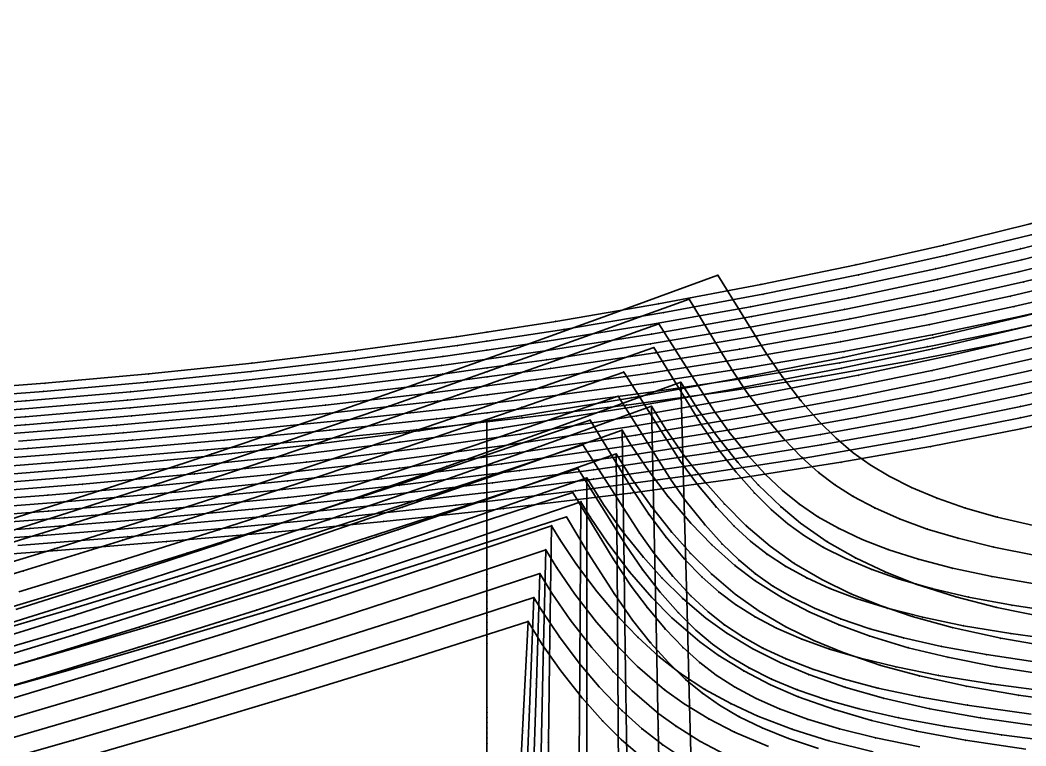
# Model space of a CAD drawing. Extents: x -2408 to 1029, y -526 to 2095.
# Drawn here: x -947.7 to -802.3, y 986.6 to 1091.5 of the extents above; entities that cross this region are included whole.
import ezdxf

# ---------------------------------------------------------------- set-up
doc = ezdxf.new("R2010")
doc.units = 0

# ---------------------------------------------------------------- blocks, each defined once
blk = doc.blocks.new(' -30')
at = {"layer": '1'}
for points in [[(-439.976174, 563.854919), (-425.180316, 568.021698), (-410.684444, 572.239876), (-396.225231, 576.580882), (-381.859507, 581.021738), (-367.446886, 585.576289), (-352.445335, 590.407982), (-349.308945, 585.175632), (-345.561193, 579.31799), (-342.88, 575.481403), (-340.29249, 572.217119), (-337.715742, 569.348117), (-335.227016, 566.93008), (-332.807522, 564.91948), (-330.348667, 563.210042), (-327.470121, 561.534982), (-324.1513, 559.924653), (-320.357439, 558.396066), (-316.027919, 556.954437)], [(-767.357727, 25.911562), (-752.041175, 27.088975), (-736.617966, 28.385365), (-721.320863, 29.794235), (-706.371494, 31.303377), (-696.187057, 32.435005), (-691.10357, 32.999838), (-676.024616, 34.856611), (-661.314608, 36.891858), (-647.73373, 39.013629), (-634.618693, 41.313902), (-622.054452, 43.773436), (-610.235324, 46.333426), (-597.778394, 49.290983), (-584.887961, 52.627896), (-572.395202, 56.125452), (-559.642552, 59.954086), (-545.987416, 64.330685), (-532.589774, 68.890903), (-518.615396, 73.918122)]]:
    blk.add_lwpolyline(points, dxfattribs=at)
at = {"layer": '14'}
for points in [[(-423.963504, 555.161139), (-406.897577, 560.120217), (-391.526947, 564.736521), (-376.100539, 569.506744), (-357.994041, 575.302811), (-355.938798, 571.990644), (-353.272464, 568.175218), (-350.228128, 564.300034), (-347.209766, 560.901625), (-344.509268, 558.212614), (-340.810588, 555.052314)], [(-774.009689, 12.699139), (-758.263261, 13.860278), (-742.526873, 15.128973), (-726.802011, 16.519822), (-711.090008, 18.047432), (-696.187057, 19.649467), (-693.760895, 19.910271), (-675.471564, 22.118793), (-660.609476, 24.159982), (-645.002984, 26.59209), (-632.040361, 28.870024), (-618.994058, 31.429211), (-606.136099, 34.235833), (-593.3364, 37.308565), (-580.596146, 40.635717), (-565.388059, 44.947653), (-550.269397, 49.588903), (-535.242259, 54.539254), (-520.308726, 59.778498)]]:
    blk.add_lwpolyline(points, dxfattribs=at)
at = {"layer": '2'}
for p in [(-352.445335, 590.407982), (-357.994041, 575.302811), (-357.994041, 575.302811), (-696.187057, 19.626408)]:
    blk.add_point(p, dxfattribs=at)
at = {"layer": '3'}
for p in [(-367.446886, 585.576289), (-349.308945, 585.175632), (-381.859507, 581.021738), (-345.561193, 579.31799), (-396.225231, 576.580882), (-342.88, 575.481403), (-410.684444, 572.239876), (-355.938798, 571.990644), (-340.29249, 572.217119), (-376.100539, 569.506744), (-337.715742, 569.348117), (-425.180316, 568.021698), (-353.272464, 568.175218), (-335.227016, 566.93008), (-391.526947, 564.736521), (-350.228128, 564.300034), (-332.807522, 564.91948), (-330.348667, 563.210042), (-327.470121, 561.534982), (-406.897577, 560.120217), (-347.209766, 560.901625), (-324.1513, 559.924653), (-358.78186, 559.547635), (-320.357439, 558.396066), (-344.509268, 558.212614), (-622.054452, 43.773436), (-634.618693, 41.313902), (-647.73373, 39.013629), (-661.314608, 36.891858), (-676.024616, 34.856611), (-696.187057, 32.435005), (-691.10357, 32.999838), (-706.371494, 31.303377), (-618.994058, 31.429211), (-721.320863, 29.794235), (-736.617966, 28.385365), (-632.040361, 28.870024), (-752.041175, 27.088975), (-645.002984, 26.59209), (-660.609476, 24.159982), (-675.471564, 22.118793), (-696.187057, 19.649467), (-693.760895, 19.910271), (-711.090008, 18.047432), (-726.802011, 16.519822), (-742.526873, 15.128973), (-758.263261, 13.860278), (-696.187057, 0.451554)]:
    blk.add_point(p, dxfattribs=at)
at = {"layer": '4'}
for p in [(-696.187057, 32.435005), (-696.187057, 19.649467)]:
    blk.add_point(p, dxfattribs=at)
at = {"layer": '8'}
for points in [[(-357.994041, 575.302811), (-358.78186, 559.547635), (-359.557937, 544.069272), (-360.322592, 528.86404), (-361.084233, 513.685404), (-361.829946, 498.666906), (-362.574553, 483.487431), (-363.318647, 468.307932), (-364.092661, 452.698247), (-364.85375, 437.519584), (-365.612888, 422.429259), (-366.374362, 407.250609), (-367.134082, 392.071869), (-367.88499, 377.065575), (-368.645189, 361.886858), (-369.405699, 346.708157), (-370.180402, 331.244073), (-370.940674, 316.065368), (-371.69304, 301.044358), (-372.44714, 285.989388), (-373.055725, 273.839893)], [(-696.187057, 19.626408), (-696.187057, 0.451554), (-696.187057, -16.208268), (-696.187057, -36.720904), (-696.187057, -54.118737), (-696.187057, -72.840981), (-696.187057, -92.526419), (-696.187057, -112.813858), (-696.187057, -133.342096), (-696.187057, -153.749935), (-696.187057, -173.676172), (-696.187057, -192.759608), (-696.187057, -210.639042), (-696.187057, -226.953287), (-696.187057, -241.3411), (-696.187057, -256.903938), (-696.187057, -270.749977), (-696.187057, -272.616177)]]:
    blk.add_lwpolyline(points, dxfattribs=at)
blk = doc.blocks.new(' -31')
at = {"layer": '1'}
for points in [[(-440.500104, 566.855428), (-425.978798, 571.006232), (-411.251189, 575.350242), (-396.56392, 579.82764), (-382.185382, 584.356341), (-367.568078, 589.057635), (-352.39563, 593.970985), (-346.531497, 584.419356), (-343.945719, 580.455602), (-341.656135, 577.395504), (-339.034722, 574.277879), (-336.441181, 571.573625), (-334.026265, 569.395562), (-331.641239, 567.574862), (-329.000261, 565.889629), (-325.895924, 564.233422), (-322.490793, 562.717136), (-318.450705, 561.222144), (-313.842374, 559.818264), (-308.598933, 558.509442), (-302.221779, 557.212004)], [(-764.603561, 27.965631), (-749.634539, 29.141898), (-734.195194, 30.478894), (-718.84188, 31.946828), (-703.430426, 33.574759), (-696.187057, 34.422185), (-688.241489, 35.351758), (-672.874118, 37.354307), (-658.468537, 39.464737), (-645.214121, 41.644479), (-632.510085, 43.973698), (-620.400673, 46.43457), (-608.301416, 49.144526), (-595.756809, 52.219389), (-583.534909, 55.471688), (-571.11932, 59.030402), (-558.278265, 62.97157), (-545.019892, 67.306577), (-531.588984, 71.960832), (-518.003416, 76.928326)]]:
    blk.add_lwpolyline(points, dxfattribs=at)
at = {"layer": '14'}
for points in [[(-439.194003, 554.031898), (-424.584246, 558.187979), (-407.376708, 563.262602), (-391.867228, 567.987858), (-376.291118, 572.871899), (-357.994041, 578.807983), (-356.898139, 576.988347), (-354.306871, 573.111443), (-351.475357, 569.33881), (-348.594399, 565.915955), (-345.285479, 562.459431), (-342.359191, 559.808544), (-339.390043, 557.500213), (-336.049315, 555.305381)], [(-763.973421, 15.277532), (-748.124175, 16.523418), (-732.287387, 17.899448), (-716.464651, 19.421876), (-700.657603, 21.106951), (-696.187057, 21.638057), (-683.339155, 23.164388), (-666.059555, 25.49067), (-650.337391, 27.900912), (-634.66883, 30.630669), (-619.06957, 33.72281), (-606.807475, 36.444065), (-593.927928, 39.578198), (-581.10966, 42.970502), (-565.810232, 47.365252), (-550.602756, 52.09394), (-535.489224, 57.135943), (-520.471683, 62.470621)]]:
    blk.add_lwpolyline(points, dxfattribs=at)
at = {"layer": '2'}
for p in [(-352.39563, 593.970985), (-357.994041, 578.807983), (-357.994041, 578.807983), (-696.187057, 21.607609)]:
    blk.add_point(p, dxfattribs=at)
at = {"layer": '3'}
for p in [(-367.568078, 589.057635), (-346.531497, 584.419356), (-382.185382, 584.356341), (-343.945719, 580.455602), (-396.56392, 579.82764), (-341.656135, 577.395504), (-356.898139, 576.988347), (-411.251189, 575.350242), (-339.034722, 574.277879), (-376.291118, 572.871899), (-354.306871, 573.111443), (-336.441181, 571.573625), (-425.978798, 571.006232), (-351.475357, 569.33881), (-334.026265, 569.395562), (-391.867228, 567.987858), (-331.641239, 567.574862), (-348.594399, 565.915955), (-329.000261, 565.889629), (-325.895924, 564.233422), (-407.376708, 563.262602), (-358.649132, 562.686417), (-322.490793, 562.717136), (-345.285479, 562.459431), (-318.450705, 561.222144), (-342.359191, 559.808544), (-313.842374, 559.818264), (-308.598933, 558.509442), (-424.584246, 558.187979), (-339.390043, 557.500213), (-620.400673, 46.43457), (-632.510085, 43.973698), (-645.214121, 41.644479), (-658.468537, 39.464737), (-672.874118, 37.354307), (-688.241489, 35.351758), (-703.430426, 33.574759), (-696.187057, 34.422185), (-619.06957, 33.72281), (-718.84188, 31.946828), (-634.66883, 30.630669), (-749.634539, 29.141898), (-734.195194, 30.478894), (-650.337391, 27.900912), (-666.059555, 25.49067), (-683.339155, 23.164388), (-700.657603, 21.106951), (-696.187057, 21.638057), (-716.464651, 19.421876), (-732.287387, 17.899448), (-748.124175, 16.523418), (-696.187057, 2.136107)]:
    blk.add_point(p, dxfattribs=at)
at = {"layer": '4'}
for p in [(-696.187057, 34.422185), (-696.187057, 21.638057)]:
    blk.add_point(p, dxfattribs=at)
at = {"layer": '8'}
for points in [[(-357.994041, 578.807983), (-358.649132, 562.686417), (-359.267463, 547.518838), (-359.903873, 531.964499), (-360.537909, 516.432865), (-361.157443, 501.065163), (-361.774082, 485.532827), (-362.389768, 470.000454), (-363.004279, 454.703099), (-363.637041, 439.171419), (-364.272866, 423.639861), (-364.903066, 408.198477), (-365.535021, 392.666756), (-366.159478, 377.311497), (-366.791779, 361.779794), (-367.424438, 346.248108), (-368.041408, 331.099689), (-368.673841, 315.567976), (-369.302066, 300.139236), (-369.923554, 284.876894), (-370.515747, 270.334682)], [(-696.187057, 21.607609), (-696.187057, 2.136107), (-696.187057, -14.78146), (-696.187057, -35.611433), (-696.187057, -53.278423), (-696.187057, -72.290306), (-696.187057, -92.280291), (-696.187057, -112.881592), (-696.187057, -133.727418), (-696.187057, -154.450981), (-696.187057, -174.685493), (-696.187057, -194.064164), (-696.187057, -212.220206), (-696.187057, -228.786831), (-696.187057, -243.397249), (-696.187057, -259.200869), (-696.187057, -273.2611), (-696.187057, -275.156174)]]:
    blk.add_lwpolyline(points, dxfattribs=at)
blk = doc.blocks.new(' -32')
at = {"layer": '1'}
for points in [[(-440.426945, 570.019091), (-425.752029, 574.287012), (-411.111505, 578.68026), (-396.005886, 583.354368), (-381.573016, 587.948533), (-367.159228, 592.632732), (-352.483521, 597.48848), (-345.580821, 586.441285), (-343.175654, 582.902791), (-340.649257, 579.669371), (-337.999368, 576.668622), (-335.427333, 574.129519), (-333.024994, 572.096426), (-330.526291, 570.325638), (-327.744765, 568.675292), (-324.509682, 567.069864), (-320.782474, 565.532865), (-316.542033, 564.088915), (-311.854019, 562.775917), (-306.151259, 561.472466), (-299.550771, 560.245274), (-291.261816, 558.992617), (-279.604794, 557.525161), (-264.510121, 555.838944)], [(-777.557094, 28.880208), (-762.5158, 29.973046), (-747.42515, 31.185646), (-732.403637, 32.523892), (-717.278175, 34.019483), (-702.287098, 35.664747), (-696.187057, 36.407948), (-687.061092, 37.519807), (-672.116943, 39.54803), (-657.91088, 41.705219), (-644.578628, 43.966261), (-631.801552, 46.375782), (-619.611718, 48.920751), (-607.446518, 51.716097), (-595.338465, 54.750814), (-583.040317, 58.088273), (-570.559604, 61.733393), (-557.652634, 65.76626), (-544.564452, 70.11707), (-530.828759, 74.953653)]]:
    blk.add_lwpolyline(points, dxfattribs=at)
at = {"layer": '14'}
for points in [[(-439.921329, 556.958915), (-425.203463, 561.209014), (-407.855049, 566.400333), (-392.207183, 571.23579), (-376.481646, 576.235103), (-357.994041, 582.313194), (-356.240614, 579.46992), (-353.604074, 575.650383), (-350.51694, 571.673131), (-347.422102, 568.150191), (-344.637751, 565.352112), (-340.810583, 562.062738), (-338.311571, 560.250347), (-334.851663, 558.097571), (-331.216653, 556.187815)], [(-776.352658, 16.233206), (-760.384899, 17.399111), (-744.429681, 18.694642), (-728.488815, 20.137682), (-712.564002, 21.746121), (-696.612399, 23.543152), (-696.187057, 23.596621), (-680.726148, 25.539978), (-663.656502, 27.958207), (-647.842614, 30.499035), (-634.70809, 32.865834), (-619.013128, 36.043738), (-607.476452, 38.647271), (-594.517205, 41.843171), (-581.621039, 45.301049), (-566.230527, 49.779142), (-550.934455, 54.59586), (-535.734816, 59.730128), (-520.633603, 65.16087)]]:
    blk.add_lwpolyline(points, dxfattribs=at)
at = {"layer": '2'}
for p in [(-352.483521, 597.48848), (-357.994041, 582.313194), (-357.994041, 582.313194), (-696.187057, 23.588808)]:
    blk.add_point(p, dxfattribs=at)
at = {"layer": '3'}
for p in [(-367.159228, 592.632732), (-381.573016, 587.948533), (-345.580821, 586.441285), (-396.005886, 583.354368), (-343.175654, 582.902791), (-411.111505, 578.68026), (-356.240614, 579.46992), (-340.649257, 579.669371), (-376.481646, 576.235103), (-337.999368, 576.668622), (-425.752029, 574.287012), (-353.604074, 575.650383), (-335.427333, 574.129519), (-350.51694, 571.673131), (-333.024994, 572.096426), (-392.207183, 571.23579), (-330.526291, 570.325638), (-327.744765, 568.675292), (-347.422102, 568.150191), (-324.509682, 567.069864), (-407.855049, 566.400333), (-358.49787, 566.40859), (-320.782474, 565.532865), (-344.637751, 565.352112), (-316.542033, 564.088915), (-311.854019, 562.775917), (-425.203463, 561.209014), (-340.810583, 562.062738), (-306.151259, 561.472466), (-338.311571, 560.250347), (-299.550771, 560.245274), (-291.261816, 558.992617), (-334.851663, 558.097571), (-619.611718, 48.920751), (-631.801552, 46.375782), (-644.578628, 43.966261), (-657.91088, 41.705219), (-672.116943, 39.54803), (-696.187057, 36.407948), (-687.061092, 37.519807), (-702.287098, 35.664747), (-619.013128, 36.043738), (-717.278175, 34.019483), (-732.403637, 32.523892), (-634.70809, 32.865834), (-747.42515, 31.185646), (-762.5158, 29.973046), (-647.842614, 30.499035), (-663.656502, 27.958207), (-680.726148, 25.539978), (-696.612399, 23.543152), (-696.187057, 23.596621), (-712.564002, 21.746121), (-728.488815, 20.137682), (-744.429681, 18.694642), (-760.384899, 17.399111), (-696.187057, 3.820657)]:
    blk.add_point(p, dxfattribs=at)
at = {"layer": '4'}
for p in [(-696.187057, 36.407948), (-696.187057, 23.596621)]:
    blk.add_point(p, dxfattribs=at)
at = {"layer": '8'}
for points in [[(-357.994041, 582.313194), (-358.49787, 566.40859), (-358.988057, 550.997434), (-359.474144, 535.786342), (-359.958852, 520.592354), (-360.431675, 505.566142), (-360.900168, 490.37164), (-361.365744, 475.177058), (-361.851347, 459.532016), (-362.332423, 444.337911), (-362.818072, 429.14395), (-363.300177, 414.042294), (-363.782934, 398.848259), (-364.264741, 383.654174), (-364.741199, 368.640575), (-365.223946, 353.446515), (-365.716322, 337.953807), (-366.199039, 322.759771), (-366.681662, 307.565715), (-367.17584, 292.008496), (-367.651794, 277.026072), (-367.975731, 266.829491)], [(-696.187057, 23.588808), (-696.187057, 3.820657), (-696.187057, -13.354648), (-696.187057, -34.501972), (-696.187057, -52.438121), (-696.187057, -71.739651), (-696.187057, -92.034185), (-696.187057, -112.949348), (-696.187057, -134.112761), (-696.187057, -155.152049), (-696.187057, -175.694834), (-696.187057, -195.36874), (-696.187057, -213.801389), (-696.187057, -230.620406), (-696.187057, -245.4534), (-696.187057, -261.497782), (-696.187057, -275.772225), (-696.187057, -277.696171)]]:
    blk.add_lwpolyline(points, dxfattribs=at)
blk = doc.blocks.new(' -33')
at = {"layer": '1'}
for points in [[(-440.591216, 573.115335), (-425.866914, 577.467939), (-411.182583, 581.942757), (-396.535575, 586.537491), (-382.080709, 591.199452), (-367.328244, 596.059967), (-352.636604, 600.986977), (-344.464262, 588.243195), (-342.318647, 585.253966), (-339.679772, 582.025986), (-337.054342, 579.193236), (-334.517847, 576.823537), (-332.165398, 574.957106), (-329.518608, 573.202779), (-326.615192, 571.5919), (-323.245824, 570.027305), (-319.382535, 568.535902), (-315.006276, 567.139928), (-309.985988, 565.826388), (-304.019517, 564.555055), (-297.076346, 563.354147), (-287.827379, 562.058651)], [(-763.901431, 31.711709), (-748.728626, 32.930879), (-733.570572, 34.291602), (-718.476761, 35.805907), (-703.352213, 37.500076), (-696.187057, 38.394732), (-688.058011, 39.409742), (-672.984152, 41.507452), (-658.502196, 43.759267), (-645.056283, 46.089461), (-632.170985, 48.566989), (-620.007763, 51.150111), (-607.741509, 54.014428), (-595.534549, 57.123302), (-583.230149, 60.514038), (-570.649944, 64.242368), (-557.641759, 68.365583), (-544.549955, 72.778648), (-531.202428, 77.538106)]]:
    blk.add_lwpolyline(points, dxfattribs=at)
at = {"layer": '14'}
for points in [[(-436.889886, 560.966422), (-422.215828, 565.304088), (-405.021057, 570.560294), (-389.645603, 575.405498), (-374.417217, 580.335224), (-357.994041, 585.818405), (-356.388709, 583.199891), (-353.775874, 579.385145), (-350.671545, 575.359031), (-347.538563, 571.774182), (-344.709566, 568.921538), (-340.810568, 565.567912), (-337.974431, 563.531383), (-334.423523, 561.36552), (-330.693703, 559.449297), (-325.821302, 557.373147)], [(-778.297327, 17.941651), (-762.217985, 19.103232), (-746.152459, 20.404619), (-730.10281, 21.865347), (-714.07095, 23.504961), (-696.187057, 25.577886), (-695.392315, 25.670001), (-680.74212, 27.580925), (-663.876106, 30.042186), (-647.962978, 32.663981), (-634.747091, 35.100126), (-618.95668, 38.364669), (-608.14232, 40.845801), (-595.103506, 44.10397), (-582.129641, 47.627901), (-569.221834, 51.405151), (-553.821217, 56.254717), (-538.519217, 61.429652), (-523.317783, 66.908446)]]:
    blk.add_lwpolyline(points, dxfattribs=at)
at = {"layer": '2'}
for p in [(-352.636604, 600.986977), (-357.994041, 585.818405), (-357.994041, 585.818405), (-696.187057, 25.570009)]:
    blk.add_point(p, dxfattribs=at)
at = {"layer": '3'}
for p in [(-367.328244, 596.059967), (-382.080709, 591.199452), (-344.464262, 588.243195), (-396.535575, 586.537491), (-342.318647, 585.253966), (-356.388709, 583.199891), (-411.182583, 581.942757), (-339.679772, 582.025986), (-374.417217, 580.335224), (-353.775874, 579.385145), (-337.054342, 579.193236), (-425.866914, 577.467939), (-334.517847, 576.823537), (-389.645603, 575.405498), (-350.671545, 575.359031), (-332.165398, 574.957106), (-329.518608, 573.202779), (-347.538563, 571.774182), (-326.615192, 571.5919), (-405.021057, 570.560294), (-358.356178, 570.149614), (-323.245824, 570.027305), (-344.709566, 568.921538), (-319.382535, 568.535902), (-315.006276, 567.139928), (-340.810568, 565.567912), (-309.985988, 565.826388), (-422.215828, 565.304088), (-304.019517, 564.555055), (-337.974431, 563.531383), (-297.076346, 563.354147), (-334.423523, 561.36552), (-330.693703, 559.449297), (-620.007763, 51.150111), (-632.170985, 48.566989), (-645.056283, 46.089461), (-658.502196, 43.759267), (-672.984152, 41.507452), (-688.058011, 39.409742), (-696.187057, 38.394732), (-618.95668, 38.364669), (-703.352213, 37.500076), (-718.476761, 35.805907), (-634.747091, 35.100126), (-733.570572, 34.291602), (-748.728626, 32.930879), (-647.962978, 32.663981), (-663.876106, 30.042186), (-680.74212, 27.580925), (-696.187057, 25.577886), (-695.392315, 25.670001), (-714.07095, 23.504961), (-730.10281, 21.865347), (-746.152459, 20.404619), (-762.217985, 19.103232), (-696.187057, 5.505209), (-696.187057, -11.927834)]:
    blk.add_point(p, dxfattribs=at)
at = {"layer": '4'}
for p in [(-696.187057, 38.394732), (-696.187057, 25.577886)]:
    blk.add_point(p, dxfattribs=at)
at = {"layer": '8'}
for points in [[(-357.994041, 585.818405), (-358.356178, 570.149614), (-358.719727, 554.504655), (-359.083177, 538.963578), (-359.445801, 523.431935), (-359.798016, 508.071864), (-360.144258, 492.539848), (-360.487111, 477.007756), (-360.830012, 461.721146), (-361.188076, 446.189394), (-361.551312, 430.657758), (-361.912148, 415.220494), (-362.272787, 399.688787), (-362.632317, 384.157073), (-362.987864, 368.809854), (-363.348292, 353.278146), (-363.699601, 338.147147), (-364.060061, 322.615445), (-364.420403, 307.083761), (-364.776221, 291.747024), (-365.121605, 276.861275), (-365.435715, 263.324299)], [(-696.187057, 25.570009), (-696.187057, 5.505209), (-696.187057, -11.927834), (-696.187057, -27.697366), (-696.187057, -45.356723), (-696.187057, -64.52794), (-696.187057, -84.83305), (-696.187057, -105.894091), (-696.187057, -127.333096), (-696.187057, -148.772081), (-696.187057, -169.833121), (-696.187057, -190.138231), (-696.187057, -209.309447), (-696.187057, -226.968803), (-696.187057, -242.738335), (-696.187057, -260.17137), (-696.187057, -274.928334), (-696.187057, -280.236168)]]:
    blk.add_lwpolyline(points, dxfattribs=at)
blk = doc.blocks.new(' -34')
at = {"layer": '1'}
for points in [[(-439.550443, 576.567813), (-425.142597, 580.902553), (-410.686819, 585.376287), (-396.269689, 589.97212), (-381.667673, 594.771247), (-367.320553, 599.581451), (-352.448769, 604.59671), (-346.396736, 594.718952), (-343.959146, 590.994811), (-341.445423, 587.653575), (-338.781469, 584.51978), (-336.241247, 581.901073), (-333.782748, 579.712005), (-331.408751, 577.926106), (-328.592705, 576.160363), (-325.513638, 574.548993), (-321.914789, 572.980023), (-317.834314, 571.508288), (-313.354729, 570.175695), (-308.206681, 568.918364), (-302.095702, 567.703004), (-294.496702, 566.479853), (-285.024764, 565.239914)], [(-764.804323, 33.485809), (-749.690761, 34.703088), (-734.588409, 36.070656), (-719.503758, 37.606008), (-704.101333, 39.367399), (-696.187057, 40.38013), (-689.061283, 41.291958), (-674.105752, 43.422285), (-659.62922, 45.71826), (-645.777713, 48.161941), (-632.879312, 50.683046), (-620.526528, 53.34566), (-608.559507, 56.178183), (-596.322923, 59.334018), (-583.664313, 62.868079), (-570.968438, 66.680441), (-557.973808, 70.851188), (-544.579684, 75.423785), (-531.136709, 80.281024)]]:
    blk.add_lwpolyline(points, dxfattribs=at)
at = {"layer": '14'}
for points in [[(-437.587211, 563.90455), (-422.804921, 568.338224), (-405.470242, 573.712695), (-389.958744, 578.668471), (-374.585747, 583.71206), (-357.994041, 589.323578), (-356.796863, 587.34535), (-354.380257, 583.736275), (-351.390953, 579.755572), (-348.319956, 576.132884), (-345.520292, 573.209421), (-342.444163, 570.398), (-339.366891, 567.997083), (-335.832765, 565.683064), (-332.102249, 563.636141), (-328.20395, 561.834423), (-323.138785, 559.893783), (-317.912185, 558.25939), (-311.505881, 556.642196)], [(-773.452526, 20.118295), (-757.267459, 21.33454), (-741.098412, 22.70937), (-724.947577, 24.263962), (-708.817183, 26.019486), (-696.187057, 27.577312), (-691.4811, 28.157747), (-674.795507, 30.484158), (-658.751686, 32.99127), (-642.75822, 35.800843), (-629.481244, 38.407265), (-616.708335, 41.181575), (-603.550495, 44.334539), (-590.458868, 47.764701), (-577.43449, 51.459374), (-564.478472, 55.405854), (-549.022958, 60.456148), (-533.669256, 65.828829), (-518.41922, 71.501959)]]:
    blk.add_lwpolyline(points, dxfattribs=at)
at = {"layer": '2'}
for p in [(-352.448769, 604.59671), (-357.994041, 589.323578), (-357.994041, 589.323578), (-696.187057, 27.551208)]:
    blk.add_point(p, dxfattribs=at)
at = {"layer": '3'}
for p in [(-367.320553, 599.581451), (-381.667673, 594.771247), (-346.396736, 594.718952), (-343.959146, 590.994811), (-396.269689, 589.97212), (-356.796863, 587.34535), (-341.445423, 587.653575), (-410.686819, 585.376287), (-338.781469, 584.51978), (-374.585747, 583.71206), (-354.380257, 583.736275), (-336.241247, 581.901073), (-425.142597, 580.902553), (-389.958744, 578.668471), (-351.390953, 579.755572), (-333.782748, 579.712005), (-331.408751, 577.926106), (-348.319956, 576.132884), (-328.592705, 576.160363), (-325.513638, 574.548993), (-405.470242, 573.712695), (-358.232784, 573.314169), (-345.520292, 573.209421), (-321.914789, 572.980023), (-317.834314, 571.508288), (-342.444163, 570.398), (-313.354729, 570.175695), (-308.206681, 568.918364), (-422.804921, 568.338224), (-339.366891, 567.997083), (-302.095702, 567.703004), (-335.832765, 565.683064), (-294.496702, 566.479853), (-332.102249, 563.636141), (-328.20395, 561.834423), (-323.138785, 559.893783), (-317.912185, 558.25939), (-358.462428, 558.04015), (-620.526528, 53.34566), (-632.879312, 50.683046), (-645.777713, 48.161941), (-659.62922, 45.71826), (-674.105752, 43.422285), (-689.061283, 41.291958), (-704.101333, 39.367399), (-696.187057, 40.38013), (-629.481244, 38.407265), (-719.503758, 37.606008), (-734.588409, 36.070656), (-642.75822, 35.800843), (-749.690761, 34.703088), (-658.751686, 32.99127), (-674.795507, 30.484158), (-691.4811, 28.157747), (-696.187057, 27.577312), (-708.817183, 26.019486), (-724.947577, 24.263962), (-741.098412, 22.70937), (-757.267459, 21.33454), (-696.187057, 7.189761), (-696.187057, -10.50102)]:
    blk.add_point(p, dxfattribs=at)
at = {"layer": '4'}
for p in [(-696.187057, 40.38013), (-696.187057, 27.577312)]:
    blk.add_point(p, dxfattribs=at)
at = {"layer": '8'}
for points in [[(-357.994041, 589.323578), (-358.232784, 573.314169), (-358.462428, 558.04015), (-358.692348, 542.89281), (-358.922183, 527.744832), (-359.146703, 512.596784), (-359.369416, 496.9027), (-359.579519, 481.754431), (-359.789396, 466.856898), (-360.022707, 450.987489), (-360.251846, 435.839505), (-360.480858, 420.787976), (-360.709181, 405.639974), (-360.935904, 390.491966), (-361.170325, 374.811117), (-361.397397, 359.663089), (-361.624845, 344.515086), (-361.856973, 329.055137), (-362.08426, 313.90714), (-362.31091, 298.797827), (-362.541301, 283.44087), (-362.765018, 268.530517), (-362.895737, 259.819088)], [(-696.187057, 27.551208), (-696.187057, 7.189761), (-696.187057, -10.50102), (-696.187057, -26.503698), (-696.187057, -44.42414), (-696.187057, -63.878794), (-696.187057, -84.484107), (-696.187057, -105.856506), (-696.187057, -127.612478), (-696.187057, -149.368449), (-696.187057, -170.740867), (-696.187057, -191.34618), (-696.187057, -210.800818), (-696.187057, -228.721277), (-696.187057, -244.723942), (-696.187057, -262.414736), (-696.187057, -277.389873), (-696.187057, -282.776184)]]:
    blk.add_lwpolyline(points, dxfattribs=at)
blk = doc.blocks.new(' -35')
at = {"layer": '1'}
for points in [[(-439.233095, 579.81136), (-424.572947, 584.296552), (-410.216755, 588.811522), (-395.898749, 593.445238), (-381.5822, 598.21712), (-367.333091, 603.058854), (-352.609406, 608.090019), (-344.95567, 595.983199), (-342.792482, 592.893337), (-340.109137, 589.540353), (-337.584822, 586.748272), (-335.130901, 584.375478), (-332.775183, 582.420103), (-330.249699, 580.663261), (-327.459558, 579.035338), (-324.228734, 577.454888), (-320.46175, 575.921813), (-316.218544, 574.495679), (-311.36511, 573.158183), (-305.897779, 571.930354), (-299.393308, 570.745541), (-291.45189, 569.585558)], [(-778.088367, 34.352138), (-762.886271, 35.467571), (-747.500666, 36.743473), (-732.32422, 38.167402), (-717.357443, 39.753187), (-702.221529, 41.558933), (-696.187057, 42.365713), (-686.941813, 43.601738), (-671.865551, 45.850678), (-657.130644, 48.297054), (-643.688057, 50.768291), (-630.808531, 53.380863), (-618.597528, 56.107448), (-606.343089, 59.106725), (-594.150498, 62.350238), (-581.865899, 65.87505), (-569.305157, 69.739492), (-556.319261, 74.001766), (-543.263134, 78.549689), (-529.942888, 83.449916)]]:
    blk.add_lwpolyline(points, dxfattribs=at)
at = {"layer": '14'}
for points in [[(-451.818854, 562.854263), (-436.681701, 567.316264), (-422.040011, 571.785587), (-404.887031, 577.190707), (-389.552192, 582.164579), (-374.366956, 587.217694), (-357.994041, 592.828789), (-356.659689, 590.634881), (-354.097626, 586.845762), (-350.961305, 582.728762), (-347.75576, 579.022378), (-344.842629, 576.060912), (-340.810598, 572.578324), (-338.142807, 570.651888), (-334.470651, 568.396268), (-330.606088, 566.408864), (-326.579192, 564.66683), (-321.363191, 562.799576), (-315.999418, 561.235468), (-309.450634, 559.695911), (-302.404293, 558.371591), (-293.708708, 557.068452)], [(-775.671091, 21.789465), (-759.577038, 22.988724), (-743.499734, 24.350258), (-727.44163, 25.896451), (-711.405021, 27.649703), (-696.187057, 29.544051), (-694.02828, 29.812778), (-675.383928, 32.46391), (-661.088222, 34.736757), (-645.188805, 37.54849), (-631.98864, 40.146953), (-618.253106, 43.141924), (-605.175108, 46.295802), (-592.163526, 49.724858), (-579.219302, 53.416632), (-563.77658, 58.175978), (-548.434041, 63.274114), (-533.193411, 68.689485), (-518.056413, 74.400537)]]:
    blk.add_lwpolyline(points, dxfattribs=at)
at = {"layer": '2'}
for p in [(-352.609406, 608.090019), (-357.994041, 592.828789), (-357.994041, 592.828789), (-696.187057, 29.532409)]:
    blk.add_point(p, dxfattribs=at)
at = {"layer": '3'}
for p in [(-367.333091, 603.058854), (-381.5822, 598.21712), (-344.95567, 595.983199), (-395.898749, 593.445238), (-342.792482, 592.893337), (-356.659689, 590.634881), (-410.216755, 588.811522), (-340.109137, 589.540353), (-374.366956, 587.217694), (-354.097626, 586.845762), (-337.584822, 586.748272), (-424.572947, 584.296552), (-335.130901, 584.375478), (-389.552192, 582.164579), (-350.961305, 582.728762), (-332.775183, 582.420103), (-330.249699, 580.663261), (-347.75576, 579.022378), (-327.459558, 579.035338), (-404.887031, 577.190707), (-324.228734, 577.454888), (-358.10507, 577.086023), (-344.842629, 576.060912), (-320.46175, 575.921813), (-316.218544, 574.495679), (-311.36511, 573.158183), (-422.040011, 571.785587), (-340.810598, 572.578324), (-305.897779, 571.930354), (-338.142807, 570.651888), (-299.393308, 570.745541), (-334.470651, 568.396268), (-436.681701, 567.316264), (-330.606088, 566.408864), (-326.579192, 564.66683), (-321.363191, 562.799576), (-358.216104, 561.603627), (-315.999418, 561.235468), (-309.450634, 559.695911), (-302.404293, 558.371591), (-618.597528, 56.107448), (-630.808531, 53.380863), (-643.688057, 50.768291), (-657.130644, 48.297054), (-671.865551, 45.850678), (-696.187057, 42.365713), (-686.941813, 43.601738), (-702.221529, 41.558933), (-717.357443, 39.753187), (-631.98864, 40.146953), (-732.32422, 38.167402), (-747.500666, 36.743473), (-645.188805, 37.54849), (-762.886271, 35.467571), (-661.088222, 34.736757), (-675.383928, 32.46391), (-696.187057, 29.544051), (-694.02828, 29.812778), (-711.405021, 27.649703), (-727.44163, 25.896451), (-743.499734, 24.350258), (-759.577038, 22.988724), (-696.187057, 8.874313), (-696.187057, -9.074205)]:
    blk.add_point(p, dxfattribs=at)
at = {"layer": '4'}
for p in [(-696.187057, 42.365713), (-696.187057, 29.544051)]:
    blk.add_point(p, dxfattribs=at)
at = {"layer": '8'}
for points in [[(-357.994041, 592.828789), (-358.10507, 577.086023), (-358.216104, 561.603627), (-358.329169, 546.146793), (-358.442452, 530.676502), (-358.550565, 515.206176), (-358.648017, 499.914978), (-358.741122, 484.44456), (-358.836891, 468.97415), (-358.940036, 453.75982), (-359.05188, 438.28952), (-359.165799, 422.819241), (-359.277038, 407.447403), (-359.387175, 391.977098), (-359.495472, 376.699298), (-359.605702, 361.229002), (-359.716393, 345.758691), (-359.824154, 330.706494), (-359.934742, 315.236191), (-360.045242, 299.765885), (-360.153836, 284.564298), (-360.262756, 269.321207), (-360.355721, 256.313896)], [(-696.187057, 29.532409), (-696.187057, 8.874313), (-696.187057, -9.074205), (-696.187057, -25.310029), (-696.187057, -43.491557), (-696.187057, -63.229649), (-696.187057, -84.135146), (-696.187057, -105.818943), (-696.187057, -127.89188), (-696.187057, -149.964818), (-696.187057, -171.648615), (-696.187057, -192.55413), (-696.187057, -212.292221), (-696.187057, -230.473749), (-696.187057, -246.709572), (-696.187057, -264.658074), (-696.187057, -279.851389), (-696.187057, -285.316181)]]:
    blk.add_lwpolyline(points, dxfattribs=at)
blk = doc.blocks.new(' -36')
at = {"layer": '1'}
for points in [[(-453.947079, 578.537024), (-439.448087, 582.895372), (-425.078405, 587.357134), (-410.654085, 591.957429), (-396.268416, 596.676349), (-381.719951, 601.589449), (-367.404189, 606.516615), (-352.650375, 611.622849), (-352.009902, 610.636217), (-346.723648, 602.248358), (-344.459914, 598.716751), (-341.870238, 595.207185), (-339.325811, 592.14142), (-336.712948, 589.373771), (-334.299832, 587.15455), (-331.945424, 585.312373), (-329.303243, 583.582018), (-326.211722, 581.892443), (-322.861298, 580.364527), (-318.940236, 578.87717), (-314.552341, 577.504135), (-309.454914, 576.200056), (-303.567234, 574.979662), (-296.693441, 573.831966), (-288.33351, 572.718557)], [(-778.34243, 36.173265), (-762.893095, 37.309129), (-747.76605, 38.574965), (-732.664665, 40.012175), (-717.57252, 41.64312), (-702.570928, 43.477063), (-696.187057, 44.352727), (-687.53168, 45.539962), (-672.577526, 47.823738), (-658.109437, 50.274977), (-644.503984, 52.820949), (-631.617099, 55.475503), (-619.277974, 58.266585), (-607.323256, 61.225881), (-595.105699, 64.51081), (-582.469311, 68.177957), (-569.797773, 72.122623), (-556.830461, 76.427339), (-543.466717, 81.136803), (-530.056785, 86.130274)]]:
    blk.add_lwpolyline(points, dxfattribs=at)
at = {"layer": '14'}
for points in [[(-452.610645, 565.692518), (-437.374367, 570.249362), (-422.625057, 574.815658), (-405.333042, 580.34016), (-389.86307, 585.425591), (-374.534244, 590.593536), (-357.994041, 596.334), (-355.498296, 592.368783), (-352.78552, 588.567302), (-349.871651, 584.921698), (-347.153848, 581.886235), (-344.123798, 578.894252), (-340.81058, 576.083516), (-337.748853, 573.893663), (-333.988202, 571.6309), (-330.03235, 569.642769), (-325.912891, 567.90543), (-320.5817, 566.050154), (-315.10611, 564.503008), (-308.431725, 562.987638), (-301.13465, 561.669284), (-292.294125, 560.405014), (-279.111996, 558.933638), (-263.917224, 557.42101)], [(-773.503624, 23.780818), (-757.301952, 25.016072), (-741.119106, 26.429668), (-724.957599, 28.045642), (-708.820059, 29.888015), (-696.187057, 31.537294), (-691.445156, 32.156361), (-674.659417, 34.643384), (-658.618954, 37.291733), (-642.631277, 40.239295), (-629.361259, 42.959054), (-616.339856, 45.903108), (-603.194802, 49.173805), (-590.118263, 52.721145), (-577.1112, 56.532401), (-564.174593, 60.59484), (-548.744982, 65.78342), (-533.419826, 71.293401), (-518.200822, 77.102777)]]:
    blk.add_lwpolyline(points, dxfattribs=at)
at = {"layer": '2'}
for p in [(-352.650375, 611.622849), (-357.994041, 596.334), (-357.994041, 596.334), (-696.187057, 31.513608)]:
    blk.add_point(p, dxfattribs=at)
at = {"layer": '3'}
for p in [(-352.009902, 610.636217), (-367.404189, 606.516615), (-346.723648, 602.248358), (-381.719951, 601.589449), (-344.459914, 598.716751), (-396.268416, 596.676349), (-341.870238, 595.207185), (-410.654085, 591.957429), (-355.498296, 592.368783), (-339.325811, 592.14142), (-374.534244, 590.593536), (-336.712948, 589.373771), (-425.078405, 587.357134), (-352.78552, 588.567302), (-334.299832, 587.15455), (-389.86307, 585.425591), (-349.871651, 584.921698), (-331.945424, 585.312373), (-329.303243, 583.582018), (-439.448087, 582.895372), (-347.153848, 581.886235), (-326.211722, 581.892443), (-405.333042, 580.34016), (-357.986258, 580.263284), (-322.861298, 580.364527), (-344.123798, 578.894252), (-318.940236, 578.87717), (-314.552341, 577.504135), (-340.81058, 576.083516), (-309.454914, 576.200056), (-422.625057, 574.815658), (-303.567234, 574.979662), (-337.748853, 573.893663), (-296.693441, 573.831966), (-333.988202, 571.6309), (-437.374367, 570.249362), (-330.03235, 569.642769), (-325.912891, 567.90543), (-320.5817, 566.050154), (-357.980483, 564.458349), (-315.10611, 564.503008), (-308.431725, 562.987638), (-301.13465, 561.669284), (-619.277974, 58.266585), (-631.617099, 55.475503), (-644.503984, 52.820949), (-658.109437, 50.274977), (-672.577526, 47.823738), (-687.53168, 45.539962), (-696.187057, 44.352727), (-702.570928, 43.477063), (-629.361259, 42.959054), (-717.57252, 41.64312), (-732.664665, 40.012175), (-642.631277, 40.239295), (-747.76605, 38.574965), (-762.893095, 37.309129), (-658.618954, 37.291733), (-674.659417, 34.643384), (-691.445156, 32.156361), (-696.187057, 31.537294), (-708.820059, 29.888015), (-724.957599, 28.045642), (-741.119106, 26.429668), (-757.301952, 25.016072), (-696.187057, 10.558863), (-696.187057, -7.6474)]:
    blk.add_point(p, dxfattribs=at)
at = {"layer": '4'}
for p in [(-696.187057, 44.352727), (-696.187057, 31.537294)]:
    blk.add_point(p, dxfattribs=at)
at = {"layer": '8'}
for points in [[(-357.994041, 596.334), (-357.986258, 580.263284), (-357.980483, 564.458349), (-357.9771, 549.431499), (-357.97405, 534.390923), (-357.966692, 519.350346), (-357.949904, 503.740674), (-357.927372, 488.700112), (-357.905855, 473.659549), (-357.891746, 458.128292), (-357.885815, 443.08771), (-357.883123, 428.047136), (-357.879272, 412.355052), (-357.873467, 397.314466), (-357.866747, 382.273902), (-357.860029, 366.677824), (-357.854128, 351.637242), (-357.848458, 336.596676), (-357.842569, 321.230885), (-357.836665, 306.190293), (-357.830455, 290.448863), (-357.824549, 275.396306), (-357.818728, 260.484553), (-357.815742, 252.808685)], [(-696.187057, 31.513608), (-696.187057, 10.558863), (-696.187057, -7.6474), (-696.187057, -24.116363), (-696.187057, -42.558977), (-696.187057, -62.580508), (-696.187057, -83.786207), (-696.187057, -105.781382), (-696.187057, -128.171286), (-696.187057, -150.56119), (-696.187057, -172.556365), (-696.187057, -193.762064), (-696.187057, -213.783595), (-696.187057, -232.226194), (-696.187057, -248.695178), (-696.187057, -266.901435), (-696.187057, -282.312918), (-696.187057, -287.856178)]]:
    blk.add_lwpolyline(points, dxfattribs=at)
blk = doc.blocks.new(' -37')
at = {"layer": '1'}
for points in [[(-453.541508, 581.736397), (-439.135533, 586.141028), (-424.52294, 590.752445), (-410.191594, 595.394919), (-395.898429, 600.152824), (-381.643115, 605.033216), (-367.418743, 609.993239), (-352.547989, 615.206528), (-345.659235, 604.035327), (-343.402322, 600.737189), (-340.694027, 597.250517), (-338.016684, 594.214461), (-335.563127, 591.781738), (-333.185871, 589.748065), (-330.783178, 588.017106), (-328.016682, 586.343534), (-324.798283, 584.715548), (-321.130699, 583.173013), (-317.0743, 581.759668), (-312.352883, 580.407557), (-307.058646, 579.173373), (-300.778548, 577.989096), (-293.415212, 576.879222)], [(-778.746142, 37.975006), (-763.523574, 39.097431), (-748.137304, 40.395344), (-732.943814, 41.861663), (-717.874596, 43.521574), (-702.728602, 45.417345), (-696.187057, 46.339412), (-687.445294, 47.5716), (-672.36694, 49.944403), (-657.899631, 52.466268), (-643.941466, 55.145758), (-631.065157, 57.863052), (-618.852529, 60.688205), (-606.604976, 63.786081), (-594.421577, 67.129478), (-582.155924, 70.753317), (-569.608598, 74.721369), (-556.638725, 79.091035), (-543.609695, 83.744251), (-530.310116, 88.75569)]]:
    blk.add_lwpolyline(points, dxfattribs=at)
at = {"layer": '14'}
for points in [[(-451.575449, 569.067903), (-436.468919, 573.670386), (-421.860402, 578.270696), (-404.750193, 583.82387), (-389.456867, 588.925581), (-374.315692, 594.101211), (-357.994041, 599.839211), (-355.644502, 596.092693), (-352.937629, 592.276243), (-350.002242, 588.583155), (-347.25215, 585.496901), (-344.178041, 582.45044), (-340.810583, 579.588725), (-337.32089, 577.11846), (-333.469517, 574.851884), (-329.42056, 572.866159), (-325.207186, 571.136412), (-319.759859, 569.296341), (-314.172381, 567.768864), (-307.373727, 566.280163), (-299.827812, 564.971442), (-290.841817, 563.747071)], [(-775.725625, 25.454434), (-759.614293, 26.669217), (-743.522514, 28.065403), (-727.453068, 29.668233), (-711.408739, 31.502951), (-696.187057, 33.502586), (-693.992253, 33.790907), (-675.348821, 36.601963), (-660.95436, 39.017042), (-645.060496, 41.966041), (-631.866959, 44.677122), (-617.881613, 47.850626), (-604.816218, 51.121342), (-591.81948, 54.666696), (-578.892306, 58.474181), (-563.472778, 63.371566), (-548.156235, 68.606807), (-532.944208, 74.158296), (-517.838233, 80.004428)]]:
    blk.add_lwpolyline(points, dxfattribs=at)
at = {"layer": '2'}
for p in [(-352.547989, 615.206528), (-357.994041, 599.839211), (-357.994041, 599.839211), (-696.187057, 33.494809)]:
    blk.add_point(p, dxfattribs=at)
at = {"layer": '3'}
for p in [(-367.418743, 609.993239), (-381.643115, 605.033216), (-345.659235, 604.035327), (-343.402322, 600.737189), (-395.898429, 600.152824), (-355.644502, 596.092693), (-340.694027, 597.250517), (-410.191594, 595.394919), (-374.315692, 594.101211), (-338.016684, 594.214461), (-352.937629, 592.276243), (-335.563127, 591.781738), (-424.52294, 590.752445), (-389.456867, 588.925581), (-333.185871, 589.748065), (-350.002242, 588.583155), (-330.783178, 588.017106), (-439.135533, 586.141028), (-328.016682, 586.343534), (-347.25215, 585.496901), (-324.798283, 584.715548), (-404.750193, 583.82387), (-357.872231, 584.064936), (-321.130699, 583.173013), (-344.178041, 582.45044), (-317.0743, 581.759668), (-312.352883, 580.407557), (-340.810583, 579.588725), (-307.058646, 579.173373), (-421.860402, 578.270696), (-337.32089, 577.11846), (-300.778548, 577.989096), (-333.469517, 574.851884), (-436.468919, 573.670386), (-329.42056, 572.866159), (-325.207186, 571.136412), (-357.756174, 568.812925), (-319.759859, 569.296341), (-314.172381, 567.768864), (-307.373727, 566.280163), (-299.827812, 564.971442), (-618.852529, 60.688205), (-631.065157, 57.863052), (-643.941466, 55.145758), (-657.899631, 52.466268), (-672.36694, 49.944403), (-687.445294, 47.5716), (-702.728602, 45.417345), (-696.187057, 46.339412), (-631.866959, 44.677122), (-717.874596, 43.521574), (-732.943814, 41.861663), (-645.060496, 41.966041), (-748.137304, 40.395344), (-763.523574, 39.097431), (-660.95436, 39.017042), (-675.348821, 36.601963), (-696.187057, 33.502586), (-693.992253, 33.790907), (-711.408739, 31.502951), (-727.453068, 29.668233), (-743.522514, 28.065403), (-759.614293, 26.669217), (-696.187057, 12.243416), (-696.187057, -6.220585)]:
    blk.add_point(p, dxfattribs=at)
at = {"layer": '4'}
for p in [(-696.187057, 46.339412), (-696.187057, 33.502586)]:
    blk.add_point(p, dxfattribs=at)
at = {"layer": '8'}
for points in [[(-357.994041, 599.839211), (-357.872231, 584.064936), (-357.756174, 568.812925), (-357.641826, 553.514255), (-357.527834, 538.1667), (-357.409938, 522.819186), (-357.285102, 507.658387), (-357.15155, 492.310991), (-357.017919, 476.963593), (-356.893468, 461.882822), (-356.775165, 446.535295), (-356.661063, 431.187733), (-356.547517, 415.942769), (-356.430967, 400.595233), (-356.31318, 385.247712), (-356.196898, 370.100727), (-356.079687, 354.753207), (-355.96282, 339.405684), (-355.843415, 323.726308), (-355.726375, 308.378797), (-355.609575, 293.071471), (-355.494618, 278.003513), (-355.379055, 262.852818), (-355.275726, 249.303493)], [(-696.187057, 33.494809), (-696.187057, 12.243416), (-696.187057, -6.220585), (-696.187057, -22.922694), (-696.187057, -41.626394), (-696.187057, -61.931363), (-696.187057, -83.437265), (-696.187057, -105.743818), (-696.187057, -120.861969), (-696.187057, -136.039408), (-696.187057, -151.157559), (-696.187057, -166.097773), (-696.187057, -187.91505), (-696.187057, -208.664815), (-696.187057, -227.94675), (-696.187057, -245.360511), (-696.187057, -260.505839), (-696.187057, -276.478989), (-696.187057, -290.396175)]]:
    blk.add_lwpolyline(points, dxfattribs=at)
blk = doc.blocks.new(' -38')
at = {"layer": '1'}
for points in [[(-453.814995, 584.732417), (-439.344134, 589.225314), (-425.018829, 593.811516), (-410.622658, 598.538997), (-396.265102, 603.38172), (-381.776276, 608.405902), (-367.488449, 613.450879), (-352.700005, 618.700371), (-344.728151, 606.157407), (-342.507352, 603.038691), (-339.819853, 599.722987), (-337.296882, 596.972578), (-334.802992, 594.60137), (-332.361343, 592.625357), (-329.684953, 590.820534), (-326.725861, 589.157022), (-323.306289, 587.553856), (-319.43819, 586.0506), (-315.169814, 584.6807), (-310.253001, 583.387518), (-304.5103, 582.164754), (-297.827183, 581.0224)], [(-778.232292, 39.847281), (-762.804824, 40.995304), (-747.670139, 42.292076), (-732.728361, 43.761968), (-717.633657, 45.463255), (-702.518783, 47.407832), (-696.187057, 48.32602), (-687.485629, 49.587835), (-672.528161, 52.002884), (-658.072413, 54.583094), (-644.204845, 57.303424), (-631.332616, 60.07099), (-619.009432, 62.968941), (-607.050524, 66.038045), (-594.853601, 69.430673), (-582.240802, 73.209424), (-569.575428, 77.271867), (-556.636652, 81.690148), (-543.30444, 86.516195), (-529.907946, 91.63437)]]:
    blk.add_lwpolyline(points, dxfattribs=at)
at = {"layer": '14'}
for points in [[(-452.362116, 571.900189), (-437.156952, 576.598504), (-422.441423, 581.296733), (-405.193059, 586.970376), (-389.765498, 592.184611), (-374.48174, 597.476015), (-357.994041, 603.344383), (-356.757432, 601.306332), (-354.094893, 597.361753), (-351.386877, 593.778506), (-348.07835, 589.894315), (-345.041439, 586.770174), (-341.692697, 583.796118), (-338.744722, 581.576274), (-334.913239, 579.156089), (-330.864824, 577.035724), (-326.634289, 575.189237), (-322.256462, 573.590696), (-316.6301, 571.901687), (-310.896034, 570.508929), (-303.968757, 569.157359), (-296.194695, 567.952533)], [(-770.850305, 27.641614), (-754.635096, 28.926781), (-738.442102, 30.414454), (-722.274336, 32.131509), (-706.134807, 34.104822), (-696.187057, 35.490098), (-691.408612, 36.155513), (-674.521169, 38.804732), (-658.484773, 41.593708), (-642.503452, 44.678669), (-629.24087, 47.511261), (-615.966383, 50.630384), (-602.83469, 54.018376), (-589.773809, 57.682424), (-576.784589, 61.609774), (-563.867861, 65.787677), (-548.464728, 71.11391), (-533.168681, 76.760527), (-517.981205, 82.705478)]]:
    blk.add_lwpolyline(points, dxfattribs=at)
at = {"layer": '2'}
for p in [(-352.700005, 618.700371), (-357.994041, 603.344383), (-357.994041, 603.344383), (-696.187057, 35.476007)]:
    blk.add_point(p, dxfattribs=at)
at = {"layer": '3'}
for p in [(-367.488449, 613.450879), (-381.776276, 608.405902), (-344.728151, 606.157407), (-396.265102, 603.38172), (-342.507352, 603.038691), (-356.757432, 601.306332), (-339.819853, 599.722987), (-410.622658, 598.538997), (-374.48174, 597.476015), (-354.094893, 597.361753), (-337.296882, 596.972578), (-334.802992, 594.60137), (-425.018829, 593.811516), (-351.386877, 593.778506), (-389.765498, 592.184611), (-332.361343, 592.625357), (-329.684953, 590.820534), (-439.344134, 589.225314), (-348.07835, 589.894315), (-326.725861, 589.157022), (-323.306289, 587.553856), (-405.193059, 586.970376), (-357.757929, 587.254624), (-345.041439, 586.770174), (-319.43819, 586.0506), (-315.169814, 584.6807), (-341.692697, 583.796118), (-310.253001, 583.387518), (-338.744722, 581.576274), (-304.5103, 582.164754), (-422.441423, 581.296733), (-334.913239, 579.156089), (-437.156952, 576.598504), (-330.864824, 577.035724), (-326.634289, 575.189237), (-322.256462, 573.590696), (-357.531393, 571.697565), (-316.6301, 571.901687), (-310.896034, 570.508929), (-303.968757, 569.157359), (-619.009432, 62.968941), (-631.332616, 60.07099), (-644.204845, 57.303424), (-658.072413, 54.583094), (-672.528161, 52.002884), (-687.485629, 49.587835), (-696.187057, 48.32602), (-702.518783, 47.407832), (-629.24087, 47.511261), (-717.633657, 45.463255), (-732.728361, 43.761968), (-642.503452, 44.678669), (-747.670139, 42.292076), (-762.804824, 40.995304), (-658.484773, 41.593708), (-674.521169, 38.804732), (-696.187057, 35.490098), (-691.408612, 36.155513), (-706.134807, 34.104822), (-722.274336, 32.131509), (-738.442102, 30.414454), (-754.635096, 28.926781), (-696.187057, 13.927966), (-696.187057, -4.793773)]:
    blk.add_point(p, dxfattribs=at)
at = {"layer": '4'}
for p in [(-696.187057, 48.32602), (-696.187057, 35.490098)]:
    blk.add_point(p, dxfattribs=at)
at = {"layer": '8'}
for points in [[(-357.994041, 603.344383), (-357.757929, 587.254624), (-357.531393, 571.697565), (-357.306276, 556.092905), (-357.081181, 540.438379), (-356.852105, 524.783918), (-356.617269, 509.319966), (-356.372216, 493.665735), (-356.127082, 478.011517), (-355.893204, 462.629209), (-355.663709, 446.974751), (-355.438498, 431.320228), (-355.214578, 415.770351), (-354.986863, 400.11586), (-354.757885, 384.461385), (-354.531864, 369.011453), (-354.303478, 353.35699), (-354.075445, 337.702504), (-353.853879, 322.492269), (-353.625682, 306.837786), (-353.397413, 291.183321), (-353.173324, 275.814354), (-352.95453, 260.806678), (-352.735748, 245.798283)], [(-696.187057, 35.476007), (-696.187057, 13.927966), (-696.187057, -4.793773), (-696.187057, -21.729027), (-696.187057, -40.693814), (-696.187057, -61.282221), (-696.187057, -83.088325), (-696.187057, -105.706257), (-696.187057, -121.035437), (-696.187057, -136.424732), (-696.187057, -151.753912), (-696.187057, -166.90269), (-696.187057, -181.750797), (-696.187057, -203.196114), (-696.187057, -223.288398), (-696.187057, -241.621761), (-696.187057, -257.790326), (-696.187057, -275.279319), (-696.187057, -289.247953), (-696.187057, -292.936172)]]:
    blk.add_lwpolyline(points, dxfattribs=at)
blk = doc.blocks.new(' -39')
at = {"layer": '1'}
for points in [[(-453.412155, 587.935513), (-439.032396, 592.474253), (-424.467741, 597.21107), (-410.162542, 601.980362), (-395.895473, 606.861773), (-381.701888, 611.84959), (-367.503409, 616.927232), (-352.518044, 622.313766), (-346.217011, 611.928759), (-344.12929, 608.762691), (-341.425719, 605.164741), (-338.876435, 602.158834), (-336.247661, 599.43939), (-333.825759, 597.274166), (-331.470762, 595.491557), (-328.814315, 593.803074), (-325.698649, 592.145784), (-322.124352, 590.564698), (-318.110499, 589.096047), (-313.65606, 587.754067), (-308.515738, 586.490736), (-302.44569, 585.288208)], [(-775.053399, 41.905349), (-760.284358, 43.042005), (-745.245243, 44.376518), (-730.282729, 45.906704), (-715.287729, 47.669677), (-700.468567, 49.660171), (-696.187057, 50.308561), (-685.042754, 51.996229), (-670.625115, 54.422237), (-656.273792, 57.080255), (-642.495455, 59.87623), (-629.719619, 62.710765), (-617.49041, 65.671783), (-605.711612, 68.775387), (-593.609315, 72.221268), (-581.095319, 76.050833), (-568.672341, 80.112641), (-555.835565, 84.572954), (-542.608987, 89.438203), (-529.349111, 94.579441)]]:
    blk.add_lwpolyline(points, dxfattribs=at)
at = {"layer": '14'}
for points in [[(-451.326761, 575.286543), (-436.251662, 580.028849), (-421.677097, 584.759452), (-404.610617, 590.459789), (-389.359678, 595.688485), (-374.263446, 600.98573), (-357.994041, 606.849594), (-355.924687, 603.52594), (-353.23595, 599.689386), (-350.260897, 595.905059), (-347.447769, 592.718181), (-344.286357, 589.562865), (-340.810592, 586.599123), (-337.33452, 584.135362), (-333.351104, 581.793898), (-329.157538, 579.75178), (-324.790401, 577.981993), (-320.286167, 576.457469), (-314.51868, 574.855504), (-307.490632, 573.308832), (-299.432219, 571.929208)], [(-773.090811, 29.3136), (-756.965349, 30.575147), (-740.862888, 32.041826), (-724.786647, 33.741732), (-708.73984, 35.702956), (-696.187057, 37.457721), (-693.955538, 37.769657), (-675.313736, 40.740006), (-660.818973, 43.29894), (-644.931248, 46.384607), (-631.744803, 49.207804), (-617.505153, 52.565139), (-604.452884, 55.952263), (-591.471546, 59.613449), (-578.561936, 63.53616), (-563.166186, 68.57098), (-547.876191, 73.942693), (-532.693275, 79.629653), (-517.61882, 85.610188)]]:
    blk.add_lwpolyline(points, dxfattribs=at)
at = {"layer": '2'}
for p in [(-352.518044, 622.313766), (-357.994041, 606.849594), (-357.994041, 606.849594), (-696.187057, 37.457209)]:
    blk.add_point(p, dxfattribs=at)
at = {"layer": '3'}
for p in [(-367.503409, 616.927232), (-381.701888, 611.84959), (-346.217011, 611.928759), (-344.12929, 608.762691), (-395.895473, 606.861773), (-341.425719, 605.164741), (-355.924687, 603.52594), (-410.162542, 601.980362), (-338.876435, 602.158834), (-374.263446, 600.98573), (-353.23595, 599.689386), (-336.247661, 599.43939), (-424.467741, 597.21107), (-333.825759, 597.274166), (-389.359678, 595.688485), (-350.260897, 595.905059), (-331.470762, 595.491557), (-328.814315, 593.803074), (-439.032396, 592.474253), (-347.447769, 592.718181), (-325.698649, 592.145784), (-404.610617, 590.459789), (-357.657288, 591.085014), (-322.124352, 590.564698), (-344.286357, 589.562865), (-318.110499, 589.096047), (-313.65606, 587.754067), (-340.810592, 586.599123), (-308.515738, 586.490736), (-421.677097, 584.759452), (-337.33452, 584.135362), (-333.351104, 581.793898), (-436.251662, 580.028849), (-329.157538, 579.75178), (-324.790401, 577.981993), (-320.286167, 576.457469), (-357.323058, 575.35745), (-314.51868, 574.855504), (-307.490632, 573.308832), (-357.004342, 560.267766), (-629.719619, 62.710765), (-642.495455, 59.87623), (-656.273792, 57.080255), (-670.625115, 54.422237), (-685.042754, 51.996229), (-700.468567, 49.660171), (-696.187057, 50.308561), (-631.744803, 49.207804), (-715.287729, 47.669677), (-730.282729, 45.906704), (-644.931248, 46.384607), (-745.245243, 44.376518), (-760.284358, 43.042005), (-660.818973, 43.29894), (-675.313736, 40.740006), (-696.187057, 37.457721), (-693.955538, 37.769657), (-708.73984, 35.702956), (-724.786647, 33.741732), (-740.862888, 32.041826), (-756.965349, 30.575147), (-696.187057, 15.612518), (-696.187057, -3.366959)]:
    blk.add_point(p, dxfattribs=at)
at = {"layer": '4'}
for p in [(-696.187057, 50.308561), (-696.187057, 37.457721)]:
    blk.add_point(p, dxfattribs=at)
at = {"layer": '8'}
for points in [[(-357.994041, 606.849594), (-357.657288, 591.085014), (-357.323058, 575.35745), (-357.004342, 560.267766), (-356.685109, 545.104342)], [(-696.187057, 37.457209), (-696.187057, 15.612518), (-696.187057, -3.366959), (-696.187057, -20.535366), (-696.187057, -39.761231), (-696.187057, -60.633077), (-696.187057, -82.739383), (-696.187057, -97.959542), (-696.187057, -113.423548), (-696.187057, -129.009478), (-696.187057, -144.595427), (-696.187057, -160.059433), (-696.187057, -175.279592), (-696.187057, -190.133979), (-696.187057, -211.463037), (-696.187057, -231.283287), (-696.187057, -249.183207), (-696.187057, -264.751363), (-696.187057, -281.170439), (-696.187057, -295.47617)]]:
    blk.add_lwpolyline(points, dxfattribs=at)
blk = doc.blocks.new(' -40')
at = {"layer": '1'}
for points in [[(-455.102554, 590.483715), (-440.339127, 595.200312), (-425.797233, 599.986683), (-411.112269, 604.942823), (-396.46833, 610.018096), (-382.08291, 615.136337), (-367.508679, 620.408828), (-352.620316, 625.823746), (-345.605306, 614.467481), (-343.348362, 611.1823), (-340.614269, 607.674578), (-338.081585, 604.802795), (-335.511063, 602.251757), (-333.07522, 600.177165), (-330.602645, 598.410992), (-327.852579, 596.762003), (-324.630638, 595.143774), (-320.93925, 593.602318), (-316.831219, 592.183713), (-312.24532, 590.881296), (-307.014552, 589.670083)], [(-775.159657, 43.7355), (-760.062848, 44.905913), (-745.057512, 46.253937), (-730.118739, 47.810136), (-715.160782, 49.610059), (-700.598431, 51.609171), (-696.187057, 52.290759), (-686.222374, 53.830367), (-671.373245, 56.382049), (-656.561826, 59.185168), (-642.823283, 62.023551), (-630.152282, 64.87797), (-617.844131, 67.9028), (-605.798884, 71.126211), (-593.819073, 74.587699), (-581.434216, 78.427537), (-568.611081, 82.675494), (-555.869436, 87.161647), (-542.718407, 92.058779), (-529.176788, 97.373681)]]:
    blk.add_lwpolyline(points, dxfattribs=at)
at = {"layer": '14'}
for points in [[(-454.075634, 577.498181), (-439.04859, 582.268428), (-424.460584, 587.047365), (-407.281294, 592.839374), (-391.799481, 598.197547), (-376.253188, 603.70471), (-357.994041, 610.354805), (-355.686486, 606.67362), (-352.83637, 602.661264), (-349.713708, 598.762944), (-346.776328, 595.517293), (-343.487037, 592.34059), (-340.65486, 589.983793), (-336.82451, 587.313784), (-332.744436, 584.977123), (-328.452844, 582.945586), (-323.988046, 581.190993), (-318.221685, 579.344204), (-312.319068, 577.830935), (-305.161279, 576.377692)], [(-769.953779, 31.382898), (-753.925105, 32.684967), (-737.921349, 34.204001), (-721.945902, 35.969314), (-706.002153, 38.010218), (-696.187057, 39.450417), (-691.170276, 40.186537), (-675.296249, 42.809026), (-660.48388, 45.490985), (-644.700191, 48.629051), (-631.600924, 51.492252), (-618.561622, 54.611148), (-606.037666, 57.885365), (-593.135802, 61.543829), (-580.305746, 65.461994), (-565.005423, 70.489276), (-549.810726, 75.851533), (-534.7229, 81.527485), (-519.743136, 87.49587)]]:
    blk.add_lwpolyline(points, dxfattribs=at)
at = {"layer": '2'}
for p in [(-352.620316, 625.823746), (-357.994041, 610.354805), (-357.994041, 610.354805), (-696.187057, 39.438407)]:
    blk.add_point(p, dxfattribs=at)
at = {"layer": '3'}
for p in [(-367.508679, 620.408828), (-382.08291, 615.136337), (-345.605306, 614.467481), (-343.348362, 611.1823), (-396.46833, 610.018096), (-340.614269, 607.674578), (-355.686486, 606.67362), (-411.112269, 604.942823), (-338.081585, 604.802795), (-376.253188, 603.70471), (-352.83637, 602.661264), (-335.511063, 602.251757), (-425.797233, 599.986683), (-333.07522, 600.177165), (-391.799481, 598.197547), (-349.713708, 598.762944), (-330.602645, 598.410992), (-327.852579, 596.762003), (-440.339127, 595.200312), (-346.776328, 595.517293), (-324.630638, 595.143774), (-357.547462, 594.287078), (-320.93925, 593.602318), (-407.281294, 592.839374), (-343.487037, 592.34059), (-316.831219, 592.183713), (-312.24532, 590.881296), (-340.65486, 589.983793), (-336.82451, 587.313784), (-424.460584, 587.047365), (-332.744436, 584.977123), (-328.452844, 582.945586), (-439.04859, 582.268428), (-323.988046, 581.190993), (-357.125426, 579.043594), (-318.221685, 579.344204), (-312.319068, 577.830935), (-356.702283, 563.690599), (-630.152282, 64.87797), (-642.823283, 62.023551), (-656.561826, 59.185168), (-671.373245, 56.382049), (-686.222374, 53.830367), (-618.561622, 54.611148), (-700.598431, 51.609171), (-696.187057, 52.290759), (-631.600924, 51.492252), (-715.160782, 49.610059), (-644.700191, 48.629051), (-730.118739, 47.810136), (-745.057512, 46.253937), (-660.48388, 45.490985), (-760.062848, 44.905913), (-675.296249, 42.809026), (-696.187057, 39.450417), (-691.170276, 40.186537), (-706.002153, 38.010218), (-721.945902, 35.969314), (-737.921349, 34.204001), (-753.925105, 32.684967), (-696.187057, 17.297069), (-696.187057, -1.940145)]:
    blk.add_point(p, dxfattribs=at)
at = {"layer": '4'}
for p in [(-696.187057, 52.290759), (-696.187057, 39.450417)]:
    blk.add_point(p, dxfattribs=at)
at = {"layer": '8'}
for points in [[(-357.994041, 610.354805), (-357.547462, 594.287078), (-357.125426, 579.043594), (-356.702283, 563.690599), (-356.277536, 548.235545)], [(-696.187057, 39.438407), (-696.187057, 17.297069), (-696.187057, -1.940145), (-696.187057, -19.341697), (-696.187057, -38.828648), (-696.187057, -59.983913), (-696.187057, -82.390439), (-696.187057, -97.81728), (-696.187057, -113.491299), (-696.187057, -129.288879), (-696.187057, -145.086478), (-696.187057, -160.760478), (-696.187057, -176.187319), (-696.187057, -191.24344), (-696.187057, -212.86213), (-696.187057, -232.951524), (-696.187057, -251.09457), (-696.187057, -266.874129), (-696.187057, -283.516172), (-696.187057, -298.016186)]]:
    blk.add_lwpolyline(points, dxfattribs=at)

msp = doc.modelspace()

# ---------------------------------------------------------------- block references
at = {"layer": '1'}
for name, p in [(' -32', (-184.050523, 999.622732)), (' -31', (-184.050388, 1000.311413)), (' -30', (-184.050297, 1001.000083)), (' -34', (-184.050758, 998.245407)), (' -33', (-184.050694, 998.934067)), (' -36', (-184.051123, 996.868036)), (' -35', (-184.051047, 997.556724)), (' -38', (-184.051331, 995.490688)), (' -37', (-184.051318, 996.179365)), (' -39', (-184.051506, 994.802025)), (' -40', (-184.051738, 994.113352)), (' -32', (-514.58038, 429.196867)), (' -33', (-513.729155, 429.147803)), (' -31', (-515.430888, 429.247568)), (' -30', (-516.281493, 429.297884)), (' -34', (-512.877729, 429.098086)), (' -36', (-507.788996, 429.001375)), (' -35', (-508.640982, 429.051384)), (' -38', (-502.699294, 428.903101)), (' -37', (-503.551747, 428.953571)), (' -39', (-498.461818, 428.854057)), (' -40', (-494.224148, 428.804325))]:
    msp.add_blockref(name, p, dxfattribs=at)

doc.saveas('drawing.dxf')
